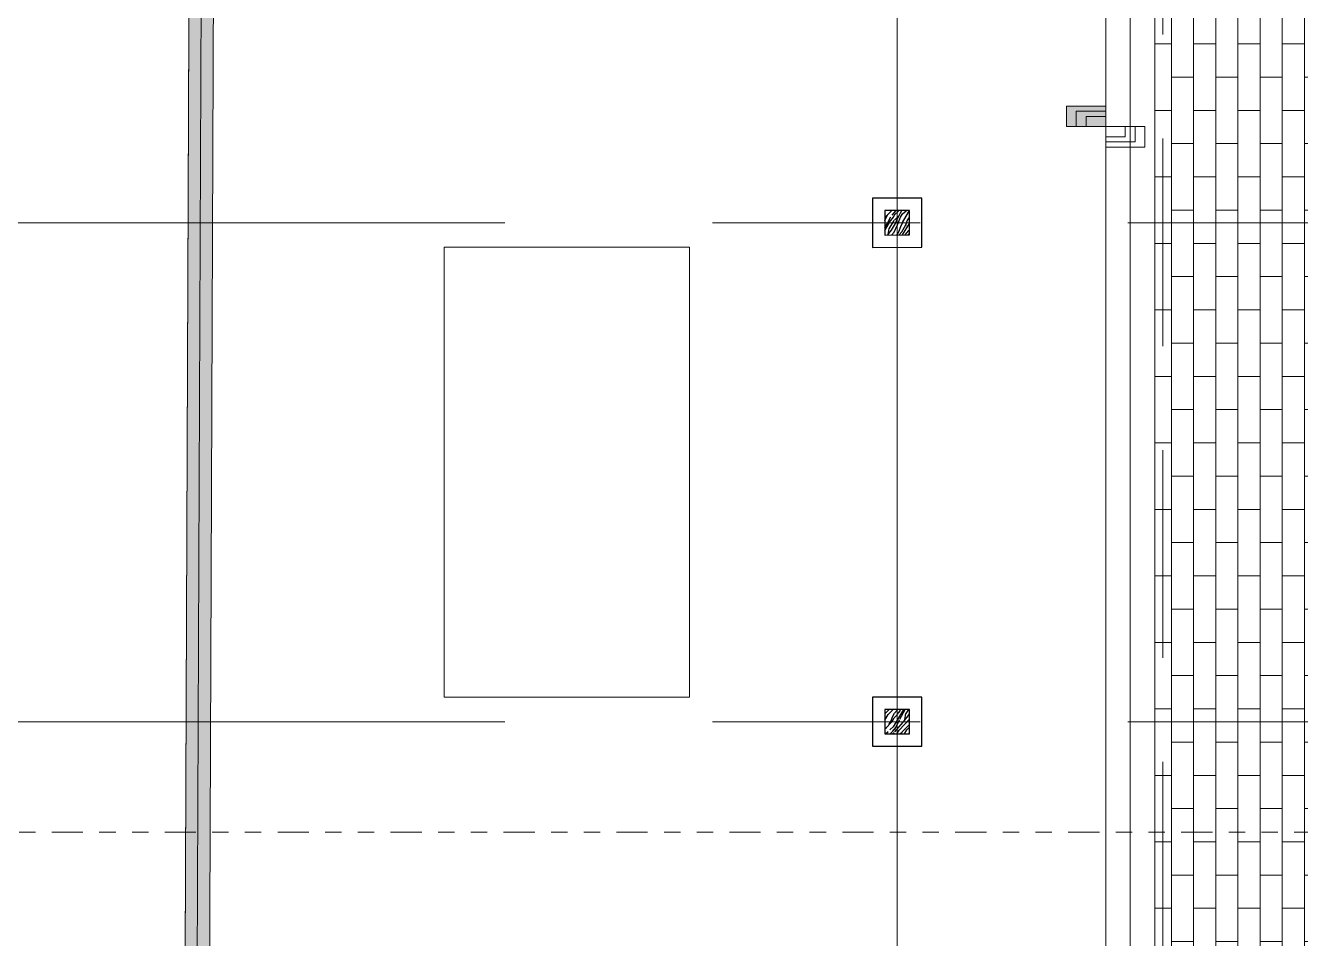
# Model space of a CAD drawing. Header units: metres. Extents: x -54 to 264, y -14 to 31.
# Drawn here: x -0.94 to 6.85, y 8.35 to 13.93 of the extents above; entities that cross this region are included whole.
import ezdxf
from ezdxf.enums import TextEntityAlignment as Align

# ---------------------------------------------------------------- set-up
doc = ezdxf.new("R2010")
doc.units = ezdxf.units.M
doc.header["$LTSCALE"] = 0.001
for name, pattern in [('CENTERX2', [101.60000000000001, 63.5, -12.7, 12.7, -12.7]), ('DIVIDEX2', [63.5, 25.4, -12.7, 0, -12.7, 0, -12.7]), ('HIDDENX2', [19.049999999999997, 12.7, -6.35])]:
    doc.linetypes.add(name, pattern=pattern)
doc.layers.get('0').update_dxf_attribs({"lineweight": 13, "true_color": 0x000000})
for name, color, linetype, lineweight, true_color in [('JACH-Anotaciones-Cambios deNivelPiso', 7, 'Continuous', 13, 0x000000), ('JACH-Anotaciones-Cambios deNivelPiso @ 0.05', 7, 'Continuous', 13, 0x000000), ('JACH-Anotaciones-Cambios deNivelPiso @ 0.075', 7, 'Continuous', 13, 0x000000), ('JACH-Anotaciones-Cambios deNivelPiso @ 0.1', 7, 'Continuous', 13, 0x000000), ('Jach-Anotaciones-Hatch-Lum50%', 9, 'Continuous', 13, 0x808080), ('Jach-Anotaciones-Hatch-Lum80%', 250, 'Continuous', 13, 0x333333), ('JACH-Anotaciones-Lineas-CORTE', 7, 'DIVIDEX2', 18, 0x000000), ('JACH-Anotaciones-Lineas-CORTE @ 0.075', 7, 'DIVIDEX2', 18, 0x000000), ('JACH-Anotaciones-Lineas-EJES', 7, 'CENTERX2', 9, 0x666666), ('JACH-Arq-Lineas-Piso', 7, 'Continuous', 13, 0x1a1a1a), ('JACH-Arq-Lineas-Proyeccion', 250, 'HIDDENX2', 13, 0x333333), ('JACH-Arq-Mobiliario01-', 250, 'Continuous', 9, 0x333333)]:
    doc.layers.add(name, color=color, linetype=linetype, lineweight=lineweight, true_color=true_color)
doc.layers.add('JACH-Arq-Muros01-Carga', color=3, linetype='Continuous', lineweight=25)
doc.styles.add('01c-Arial-JACH(3mm)', font='arial.ttf', dxfattribs={"height": 3})

# ---------------------------------------------------------------- blocks, each defined once
blk = doc.blocks.new('*U57')
at = {"linetype": 'DIVIDEX2', "lineweight": 0, "ltscale": 100}
blk.add_lwpolyline([(-772.4951278481096, 0), (50.68786154787726, 0)], dxfattribs=at)
at = {"lineweight": 0, "ltscale": 100, "style": '01c-Arial-JACH(3mm)'}
for tag, p in [('JACH-SECCIONMURO', (-777.9951278481096, 2.109094801030324)), ('NO.DEPLANO', (-777.9951278481096, -1.994016051520815))]:
    blk.add_attdef(tag, text='', height=3, dxfattribs=at).set_placement(p, align=Align.MIDDLE_CENTER)
blk = doc.blocks.new('*U292')
at = {"layer": 'JACH-Anotaciones-Lineas-CORTE @ 0.075', "xscale": 0.075, "yscale": 0.075, "zscale": 0.075}
blk.add_blockref('*U57', (50.94011697925968, 9.000000000000002), dxfattribs=at)
blk = doc.blocks.new('*U127')
at = {"lineweight": 0, "ltscale": 100}
h = blk.add_hatch(color=256, dxfattribs=at)
h.dxf.hatch_style = 1
h.paths.add_polyline_path([(-4.285460875053104e-14, 5.551115123125783e-17), (-8.548717289613705e-14, -1.25), (2.399999999999915, -1.25), (2.399999999999957, -2.775557561562891e-16)])
for points in [[(-2.400000000000085, 1.25), (-2.4, 2.755455298081545e-16), (0, 0), (-8.512735552630794e-14, 1.25)], [(-4.263256414560601e-14, 7.831474983054093e-30), (-8.54029010561161e-14, -1.25), (2.399999999999915, -1.25), (2.399999999999957, -2.755455298081466e-16)]]:
    blk.add_lwpolyline(points, close=True, dxfattribs=at)
blk = doc.blocks.new('*U313')
at = {"layer": 'JACH-Anotaciones-Cambios deNivelPiso @ 0.05', "xscale": 0.05, "yscale": 0.05, "zscale": 0.05, "rotation": 180}
blk.add_blockref('*U127', (5.66089214100585, 13.31235257478948), dxfattribs=at)
at = {"layer": 'JACH-Anotaciones-Cambios deNivelPiso @ 0.075', "xscale": 0.075, "yscale": 0.075, "zscale": 0.075, "rotation": 180}
blk.add_blockref('*U127', (5.66089214100585, 13.31235257478948), dxfattribs=at)
at = {"layer": 'JACH-Anotaciones-Cambios deNivelPiso @ 0.1', "xscale": 0.1, "yscale": 0.1, "zscale": 0.1, "rotation": 180}
blk.add_blockref('*U127', (5.66089214100585, 13.31235257478948), dxfattribs=at)

msp = doc.modelspace()

# ---------------------------------------------------------------- hatches: boundary and pattern name
at = {"layer": 'Jach-Anotaciones-Hatch-Lum50%', "ltscale": 100}
h = msp.add_hatch(dxfattribs=at)
h.set_pattern_fill('AR-BRSTD', color=256, scale=0.002, angle=90, double=1)
h.set_pattern_definition([(90, (-0.1697995446935074, -5.329070518200751e-15), (-0.1354836, 8.295977853848017e-18), []), (180, (-0.1697995446935074, -5.329070518200751e-15), (-0.1354836, -0.2032), [0.1354836, -0.1354836])])
h.paths.add_polyline_path([(5.960892141005806, 21.12786049720989), (10.55975187167321, 21.12786049720988), (10.56203276012729, 18.13977277811491), (12.46089214065461, 18.14), (12.46089214065461, 20.64), (15.46089214065461, 20.64), (15.46089214065461, 18.14), (17.2608921406546, 18.14), (17.2608921406546, 20.63999999999999), (20.3608921406546, 20.64), (20.3608921406546, 18.14), (21.96089214029871, 18.14), (21.96089214029872, 6.775), (5.960892141005873, 6.775000000000001)])
at = {"layer": 'Jach-Anotaciones-Hatch-Lum80%', "ltscale": 100}
h = msp.add_hatch(color=256, dxfattribs=at)
h.paths.add_polyline_path([(0.1664565659052132, 4.200088781555793), (0.150786200311477, 0.2000000000000002), (4.310491230751472, 0.1999999999999929), (4.31049123075147, 1.54999999999999), (3.360491230751442, 1.549999999999992), (3.360491230751442, 1.699999999999993), (4.460491230751463, 1.699999999999994), (4.460491230751456, 0.1999999999999971), (5.660892141005847, 0.1999999999999922), (5.66089214100589, 1.699999999999971), (5.96089214100587, 1.700000000000017), (5.96089214100587, 0.04999999999999716), (0.0001962611905703682, 0.04999999999999716), (0.08480090106591476, 21.60409320345435), (6.011344949853164, 21.58369791351959), (6.010892141005804, 21.43348317060427), (0.2342111686967905, 21.45355709476038), (0.1670758791287883, 4.349999999999999), (4.460491230751439, 4.350000000000002), (4.460491230751472, 2.700000000000008), (4.310491230751438, 2.699999999999992), (4.310491230751437, 4.200000000000001), (0.1665541557142709, 4.199999999999999)])
h.paths.add_polyline_path([(5.960892141005893, 2.699999999999954), (5.660892141005865, 2.7), (5.660892141005872, 4.349999999999998), (5.960892141005804, 4.350000000000001)], flags=17)
at = {"layer": 'JACH-Arq-Muros01-Carga', "ltscale": 100}
h = msp.add_hatch(dxfattribs=at)
h.set_pattern_fill('WOOD_01', color=256, scale=0.25, angle=60.22489760301454, pattern_type=2)
h.set_pattern_definition([(60.22489760301454, (-0.5702182806841586, 6.331422173300562), (-0.2169953322639889, 0.1241492077124984), [0.05, -0.2]), (69.19749760301454, (-0.4517993091844796, 6.266551554458453), (0.5279004328946804, 1.426120912890491), [0.0480885, -4.76075725]), (65.93539760301455, (-0.4660605211974439, 6.271830553598563), (0.9003507035925551, 2.077105436527465), [0.0502495, -2.462219]), (44.80279760301452, (-0.5311591208766406, 6.309075315912313), (2.016624474551464, 2.014502499364383), [0.075208, -7.445594249999999]), (53.88479760301455, (-0.6002845963695069, 6.354384461102717), (0.1241488036280104, 0.2169956544789174), [0.045277, -2.218569]), (45.29349760301453, (-0.4728727807476583, 6.290129272674513), (0.7135918082355421, 0.7438323219552772), [0.0388105, -3.842233]), (48.91499760301453, (-0.6421822961601463, 6.286187446855365), (0.124149163470979, 0.2169954415374172), [0.1019805, -1.17277425]), (65.93539760301455, (-0.4322697292807206, 6.255378125764328), (0.9003507035925551, 2.077105436527465), [0.02512475, -2.48734375]), (60.22489760301454, (-0.524649260908721, 6.305350839680938), (-0.2169953322639889, 0.1241492077124984), [0.025, -0.225]), (60.22489760301454, (-0.5755185423228992, 6.27684967815364), (-0.2169953322639889, 0.1241492077124984), [0.075, -0.175]), (71.53479760301454, (-0.583238000619998, 6.338871125763313), (0.279602026602598, 0.9921301689047509), [0.02549499999999998, -1.249259749999999]), (62.95119760301453, (-0.5153646484535719, 6.271236385683289), (2.265989722741311, 4.464055422604128), [0.0525595, -5.2033895]), (52.63029760301455, (-0.5026473281000272, 6.278361676065114), (1.210187605693215, 1.61181420376513), [0.03783174999999997, -3.745354249999998]), (60.22489760301454, (-0.4263965622253365, 6.220335210521164), (-0.2169953322639889, 0.1241492077124984), [0.05, -0.2]), (59.05579760301455, (-0.4279617163833868, 6.192428216909141), (0.1241490638054007, 0.2169954673748799), [0.1225255, -12.130025]), (60.22489760301454, (-0.5907082155813785, 6.285540122693515), (-0.2169953322639889, 0.1241492077124984), [0.025, -0.225]), (60.22489760301454, (-0.5956529213912477, 6.317171592536914), (-0.2169953322639889, 0.1241492077124984), [0.025, -0.225]), (60.22489760301454, (-0.6710496447656311, 6.230697121712243), (-0.2169953322639889, 0.1241492077124984), [0.0375, -0.2125]), (50.76259760301453, (-0.6483791252964559, 6.295493321809145), (0.1241491331910197, 0.2169953971406558), [0.0760345, -1.444656]), (60.22489760301454, (-0.6881068717644554, 6.226054815484669), (-0.2169953322639889, 0.1241492077124984), [0.05, -0.2]), (60.22489760301454, (-0.5064674855752402, 6.090451041994381), (-0.2169953322639889, 0.1241492077124984), [0.0275, -0.2225]), (60.22489760301454, (-0.4540011562550655, 6.207326121834641), (-0.2169953322639889, 0.1241492077124984), [0.025, -0.225]), (60.22489760301454, (-0.5238271121563594, 6.100382978611381), (-0.2169953322639889, 0.1241492077124984), [0.0525, -0.1975]), (65.66519760301453, (-0.4735307361588245, 6.218499550528765), (1.024497839700142, 2.294101817887965), [0.05273749999999998, -5.221017999999997]), (60.22489760301454, (-0.4896488706628186, 6.230601440468406), (-0.2169953322639889, 0.1241492077124984), [0.0475, -0.2025]), (60.22489760301454, (-0.5585463653185976, 6.120246851845381), (-0.2169953322639889, 0.1241492077124984), [0.0275, -0.2225]), (59.05579760301455, (-0.578367713555336, 6.16615016495106), (0.1241490638054007, 0.2169954673748799), [0.1225255, -12.130025]), (60.22489760301454, (-0.5867238647649702, 6.196853173548943), (-0.2169953322639889, 0.1241492077124984), [0.025, -0.225]), (60.22489760301454, (-0.6056486455041397, 6.178878116553919), (-0.2169953322639889, 0.1241492077124984), [0.025, -0.225]), (60.22489760301454, (-0.5559889624191403, 6.265676249459515), (-0.2169953322639889, 0.1241492077124984), [0.05, -0.2]), (60.22489760301454, (-0.5851587106069197, 6.224760167160968), (-0.2169953322639889, 0.1241492077124984), [0.025, -0.225]), (60.22489760301454, (-0.636027992021098, 6.196259005633669), (-0.2169953322639889, 0.1241492077124984), [0.05, -0.2]), (79.87869760301454, (-0.5113696663878482, 6.202705078105697), (0.4976611643471204, 2.883544866916465), [0.03716524999999994, -3.679351499999997]), (71.53479760301454, (-0.5932337247328898, 6.200577649780318), (0.279602026602598, 0.9921301689047509), [0.02549499999999998, -1.249259749999999]), (71.53479760301454, (-0.532724275034691, 6.281168322300289), (0.279602026602598, 0.9921301689047509), [0.02549499999999998, -1.249259749999999]), (65.93539760301455, (-0.6524272636087562, 6.263246421551842), (0.9003507035925551, 2.077105436527465), [0.02512475, -2.48734375]), (49.92009760301453, (-0.7061031912581099, 6.20466831308988), (0.9618894248788954, 1.177823439282268), [0.02795074999999999, -2.767133749999999]), (48.91499760301453, (-0.4928110727268654, 6.11432052854342), (0.124149163470979, 0.2169954415374172), [0.025495, -1.24925975]), (150.2248976030145, (-0.4760562453103358, 6.13353707761557), (-0.1241492077124984, -0.2169953322639889), [0, -0.25]), (46.83249760301455, (-0.6236449649977942, 6.157491614159131), (2.978511276897605, 3.192327648911113), [0.05396749999999997, -5.342788499999997]), (71.53479760301454, (-0.5782932948101287, 6.307239655919914), (0.279602026602598, 0.9921301689047509), [0.02549499999999998, -1.249259749999999]), (70.52969760301454, (-0.4415862354838156, 6.22902565506104), (0.4037515383422769, 1.209125331944153), [0.02795075, -2.76713375]), (48.91499760301453, (-0.5743089439937203, 6.218552706775342), (0.124149163470979, 0.2169954415374172), [0.025495, -1.24925975]), (48.91499760301453, (-0.5727437898356699, 6.246459700387366), (0.124149163470979, 0.2169954415374172), [0.025495, -1.24925975]), (41.78999760301453, (-0.6019454317713954, 6.145076693387881), (0.1241489282684543, 0.2169954320126502), [0.03162274999999998, -0.7589464999999996]), (46.18869760301454, (-0.6620674318927767, 6.211156910559169), (0.124148888880613, 0.2169954011170725), [0.10307775, -0.9276985000000001]), (43.52569760301454, (-0.6524272636087562, 6.263246421551842), (1.303033753143602, 1.270669679398155), [0.07830224999999993, -2.531773749999997]), (60.22489760301454, (-0.6632770302219557, 6.269453881937467), (-0.2169953322639889, 0.1241492077124984), [0.03, -0.22]), (46.18869760301454, (-0.4977557785367347, 6.145951998386819), (0.124148888880613, 0.2169954011170725), [0.10307775, -0.9276985000000001]), (46.18869760301454, (-0.5253603725664637, 6.132942909700295), (0.124148888880613, 0.2169954011170725), [0.10307775, -0.9276985000000001]), (46.18869760301454, (-0.5448899524702228, 6.14411633839442), (0.124148888880613, 0.2169954011170725), [0.10307775, -0.9276985000000001]), (49.92009760301453, (-0.6540243115147527, 6.17487250323888), (0.9618894248788954, 1.177823439282268), [0.02795074999999999, -2.767133749999999]), (46.18869760301454, (-0.6111981504785984, 6.239658072086467), (0.124148888880613, 0.2169954011170725), [0.05153875, -0.9792375]), (49.92009760301453, (-0.5845858051902763, 6.135144756770881), (0.9618894248788954, 1.177823439282268), [0.02795074999999999, -2.767133749999999]), (57.83899760301455, (-0.5048385439212979, 6.239291885008281), (0.1241489348735293, 0.2169954727877823), [0.06005199999999999, -5.945153749999998]), (49.92009760301453, (-0.5575541165771907, 6.237769255847491), (0.9618894248788954, 1.177823439282268), [0.02795074999999999, -2.767133749999999]), (72.75369760301453, (-0.5395577970835361, 6.25915575824228), (0.2796017090747189, 0.9921305541543518), [0.02304875, -2.28183725]), (49.78749760301454, (-0.5737360385770768, 6.128937296385256), (1.799628729557328, 2.138651990166338), [0.0965985, -9.56323875]), (52.09479760301452, (-0.5113696663878482, 6.202705078105697), (0.1241491932459443, 0.2169951852726373), [0.03535524999999999, -1.7324115]), (64.98849760301454, (-0.5665894856966216, 6.15653125916567), (1.148647801731254, 2.511096790194181), [0.06020799999999995, -2.950190499999996]), (60.22489760301454, (-0.5411335824909018, 6.211093123063277), (-0.2169953322639889, 0.1241492077124984), [0.0775, -0.1725]), (44.96979760301453, (-0.6822337047090712, 6.191011900241505), (0.7135917631376759, 0.7438322672708633), [0.0285045, -2.821934]), (50.76259760301453, (-0.4760562453103358, 6.13353707761557), (0.1241491331910197, 0.2169953971406558), [0.0760345, -1.444656]), (40.24179760301455, (-0.5476965987053981, 6.114039391459756), (0.5894427939514909, 0.526836847003152), [0.02926175, -2.896913]), (60.22489760301454, (-0.5751629864940278, 6.363053643143961), (-0.2169953322639889, 0.1241492077124984), [0.0125, -0.2375]), (60.22489760301454, (-0.4796850402978727, 6.308427991750462), (-0.2169953322639889, 0.1241492077124984), [0.025, -0.225]), (71.53479760301454, (-0.4015667206828367, 6.263734276973962), (0.279602026602598, 0.9921301689047509), [0.02549499999999998, -1.249259749999999]), (60.22489760301454, (-0.4220247618321107, 6.278319151067852), (-0.2169953322639889, 0.1241492077124984), [0.045, -0.205]), (43.52569760301454, (-0.5382737800091497, 6.341948277832836), (1.303033753143602, 1.270669679398155), [0.02610074999999998, -2.583975249999998]), (48.24559760301454, (-0.4914632681565871, 6.318046897535852), (3.2270544248502, 3.626178118227629), [0.04600174999999997, -8.38766099999999]), (150.2248976030145, (-0.4015667206828367, 6.263734276973962), (-0.1241492077124984, -0.2169953322639889), [0, -0.25]), (60.22489760301454, (-0.3934917065568667, 6.287916794354611), (-0.2169953322639889, 0.1241492077124984), [0.0225, -0.2275]), (60.22489760301454, (-0.4347208196870246, 6.311505143819987), (-0.2169953322639889, 0.1241492077124984), [0.0225, -0.2275]), (60.22489760301454, (-0.445570586300224, 6.317712604205611), (-0.2169953322639889, 0.1241492077124984), [0.0225, -0.2275]), (36.26249760301454, (-0.5193489992699802, 6.359923334827861), (1.520027557669726, 1.146521365841577), [0.02462225, -2.4375905]), (48.74119760301453, (-0.5453884391416589, 6.37482123975336), (0.8377751052198188, 0.9608081485543738), [0.02295949999999998, -16.30388124999998]), (41.78999760301453, (-0.4672701195266229, 6.330127524976861), (0.1241489282684543, 0.2169954320126502), [0.02371699999999999, -0.7668519999999998]), (47.69609760301454, (-0.5735978323359774, 6.390960636755985), (0.8377413244676111, 0.9608275724163863), [0.02304875, -2.28183725])])
h.paths.add_polyline_path([(4.310892141005868, 12.6494106386537), (4.460892141005869, 12.64999942222541), (4.460892141005869, 12.8000005777746), (4.310892141005868, 12.79941179420289)])
h = msp.add_hatch(dxfattribs=at)
h.set_pattern_fill('WOOD_01', color=256, scale=0.25, angle=59.99999999999999, pattern_type=2)
h.set_pattern_definition([(59.99999999999999, (-0.569724043483121, 0.2512195091717414), (-0.2165063509461096, 0.125), [0.05, -0.2]), (68.9726, (-0.4515606139722217, 0.1858845726812025), (0.5334941668015228, 1.424037815236221), [0.0480885, -4.76075725]), (65.71050000000001, (-0.4658009950289883, 0.1912195091717414), (0.9084968085590881, 2.073555384538718), [0.0502495, -2.462219]), (44.57789999999999, (-0.5307529003128212, 0.2287195091717414), (2.024516251542575, 2.006571339012226), [0.07520800000000001, -7.44559425]), (53.6599, (-0.5996999961250374, 0.2742996361906636), (0.1249995971833809, 0.2165066747446659), [0.045277, -2.218569]), (45.06859999999999, (-0.4725413760857549, 0.2095448267190469), (0.7165059968578434, 0.7410256057876798), [0.0388105, -3.842233]), (48.6901, (-0.6418650596344985, 0.2062676038879085), (0.1249999561877408, 0.2165064603923527), [0.1019805, -1.17277425]), (65.71050000000001, (-0.4320750423870718, 0.1746345726812025), (0.9084968085590881, 2.073555384538718), [0.02512475, -2.48734375]), (59.99999999999999, (-0.5242577097844379, 0.2249695091717414), (-0.2165063509461096, 0.125), [0.025, -0.225]), (59.99999999999999, (-0.5752384718979711, 0.1966682389825195), (-0.2165063509461096, 0.125), [0.075, -0.175]), (71.3099, (-0.5827144245398875, 0.2587195091717414), (0.2834941756224798, 0.9910250338510023), [0.025495, -1.24925975]), (62.72629999999999, (-0.515107074689827, 0.1908188740771304), (2.283494548112926, 4.455126585001722), [0.0525595, -5.2033895]), (52.40539999999999, (-0.5023618841614437, 0.1978941916244359), (1.21650496564315, 1.607051566378023), [0.03783175, -3.74535425]), (59.99999999999999, (-0.426339470801922, 0.1395688740771305), (-0.2165063509461096, 0.125), [0.05, -0.2]), (58.83090000000001, (-0.4280141532546165, 0.1116682389825195), (0.1249998566243473, 0.216506486620823), [0.1225255, -12.130025]), (59.99999999999999, (-0.5903939164641987, 0.2054182389825195), (-0.2165063509461096, 0.125), [0.025, -0.225]), (59.99999999999999, (-0.5952144245398875, 0.2370688740771305), (-0.2165063509461096, 0.125), [0.025, -0.225]), (59.99999999999999, (-0.6709499961250374, 0.1508910161513811), (-0.2165063509461096, 0.125), [0.0375, -0.2125]), (50.5377, (-0.6480253136723428, 0.2155977309068307), (0.1249999257337489, 0.216506416114788), [0.0760345, -1.444656]), (59.99999999999999, (-0.6880253136723429, 0.1463156986040756), (-0.2165063509461096, 0.125), [0.05, -0.2]), (59.99999999999999, (-0.5069195978208442, 0.01000000000000355), (-0.2165063509461096, 0.125), [0.0275, -0.2225]), (59.99999999999999, (-0.4539949153681497, 0.1266682389825195), (-0.2165063509461096, 0.125), [0.025, -0.225]), (59.99999999999999, (-0.5242401058965329, 0.02000000000000356), (-0.2165063509461096, 0.125), [0.0525, -0.1975]), (65.4403, (-0.4734804869532995, 0.1379182389825195), (1.033494741088043, 2.290062792704708), [0.05273749999999997, -5.221017999999996]), (59.99999999999999, (-0.4895509950289883, 0.1500833024919806), (-0.2165063509461096, 0.125), [0.0475, -0.2025]), (59.99999999999999, (-0.5588811220479105, 0.04000000000000356), (-0.2165063509461096, 0.125), [0.0275, -0.2225]), (58.83090000000001, (-0.578522138199288, 0.08598076211353672), (0.1249998566243473, 0.216506486620823), [0.1225255, -12.130025]), (59.99999999999999, (-0.5867577097844379, 0.1167163336986866), (-0.2165063509461096, 0.125), [0.025, -0.225]), (59.99999999999999, (-0.6057529003128213, 0.09881569860407563), (-0.2165063509461096, 0.125), [0.025, -0.225]), (59.99999999999999, (-0.5557529003128212, 0.1854182389825195), (-0.2165063509461096, 0.125), [0.05, -0.2]), (59.99999999999999, (-0.5850830273317433, 0.1446169687932976), (-0.2165063509461096, 0.125), [0.025, -0.225]), (59.99999999999999, (-0.6360637894452765, 0.1163156986040756), (-0.2165063509461096, 0.125), [0.05, -0.2]), (79.6538, (-0.5113811220479105, 0.1222724133595252), (0.508975802342788, 2.881569236830714), [0.03716524999999997, -3.679351499999998]), (71.3099, (-0.5932529003128212, 0.1204663336986866), (0.2834941756224798, 0.9910250338510023), [0.025495, -1.24925975]), (71.3099, (-0.5324275827655157, 0.2008188740771304), (0.2834941756224798, 0.9910250338510023), [0.025495, -1.24925975]), (65.71050000000001, (-0.6521999961250374, 0.1833669687932976), (0.9084968085590881, 2.073555384538718), [0.02512475, -2.48734375]), (49.6952, (-0.706105440691265, 0.1250000000000036), (0.9665051998596772, 1.174038763610797), [0.02795074999999999, -2.767133749999998]), (48.6901, (-0.4931695978208442, 0.03381569860407561), (0.1249999561877408, 0.2165064603923527), [0.025495, -1.24925975]), (150, (-0.476339470801922, 0.05296633369868658), (-0.125, -0.2165063509461096), [0, -0.25]), (46.60760000000001, (-0.6238330273317434, 0.07750000000000357), (2.99101883560282, 3.180611823168258), [0.05396749999999999, -5.3427885]), (71.3099, (-0.5778939164641987, 0.2270688740771305), (0.2834941756224798, 0.9910250338510023), [0.025495, -1.24925975]), (70.3048, (-0.4414949153681497, 0.1483188740771305), (0.408494478983079, 1.207531214380463), [0.02795075, -2.76713375]), (48.6901, (-0.5742577097844379, 0.1383669687932975), (0.1249999561877408, 0.2165064603923527), [0.025495, -1.24925975]), (48.6901, (-0.5725830273317434, 0.1662676038879085), (0.1249999561877408, 0.2165064603923527), [0.025495, -1.24925975]), (41.5651, (-0.6021823922371324, 0.06500000000000357), (0.1249997209496414, 0.2165064517908745), [0.03162274999999998, -0.7589464999999995]), (45.9638, (-0.6620445515588097, 0.1313156986040756), (0.1249996814408325, 0.2165064210501398), [0.10307775, -0.9276985000000001]), (43.3008, (-0.6521999961250374, 0.1833669687932976), (1.30801133954925, 1.265545230951422), [0.07830225, -2.53177375]), (59.99999999999999, (-0.6630253136723429, 0.1896169687932976), (-0.2165063509461096, 0.125), [0.03, -0.22]), (45.9638, (-0.497990105896533, 0.06546633369868658), (0.1249996814408325, 0.2165064210501398), [0.10307775, -0.9276985000000001]), (45.9638, (-0.5256455504627606, 0.05256569860407562), (0.1249996814408325, 0.2165064210501398), [0.10307775, -0.9276985000000001]), (45.9638, (-0.5451311220479105, 0.06381569860407563), (0.1249996814408325, 0.2165064210501398), [0.10307775, -0.9276985000000001]), (49.6952, (-0.6541439164641988, 0.09500000000000358), (0.9665051998596772, 1.174038763610797), [0.02795074999999999, -2.767133749999998]), (45.9638, (-0.6110637894452766, 0.1596169687932976), (0.1249996814408325, 0.2165064210501398), [0.05153875, -0.9792375]), (49.6952, (-0.5848618841614437, 0.05500000000000357), (0.9665051998596772, 1.174038763610797), [0.02795074999999999, -2.767133749999998]), (57.61409999999999, (-0.504706439595216, 0.1588333024919806), (0.1249997277147158, 0.2165064925397663), [0.06005199999999997, -5.945153749999997]), (49.6952, (-0.5574275827655157, 0.1575176038879085), (0.9665051998596772, 1.174038763610797), [0.02795074999999999, -2.767133749999998]), (72.52879999999999, (-0.5393474557465936, 0.1788333024919806), (0.283493859609226, 0.9910254203439938), [0.02304875, -2.28183725]), (49.5626, (-0.5740365666141383, 0.04875000000000357), (1.808009488980678, 2.131571623719547), [0.0965985, -9.56323875]), (51.86989999999999, (-0.5113811220479105, 0.1222724133595252), (0.1249999849565878, 0.2165062040126745), [0.03535525, -1.7324115]), (64.76359999999998, (-0.5667817571425215, 0.07631569860407562), (1.158495493987941, 2.506568780734971), [0.06020799999999998, -2.950190499999998]), (59.99999999999999, (-0.5411118841614437, 0.1307772228311419), (-0.2165063509461096, 0.125), [0.0775, -0.1725]), (44.7449, (-0.682289742087193, 0.1112500000000036), (0.7165059515456778, 0.741025551280705), [0.0285045, -2.821934]), (50.5377, (-0.476339470801922, 0.05296633369868658), (0.1249999257337489, 0.216506416114788), [0.0760345, -1.444656]), (40.0169, (-0.548055804500605, 0.03375000000000356), (0.5915061897247219, 0.5245191113952891), [0.02926175, -2.896913]), (59.99999999999999, (-0.5745445515588097, 0.2828701442663524), (-0.2165063509461096, 0.125), [0.0125, -0.2375]), (59.99999999999999, (-0.4792817571425214, 0.2278701442663524), (-0.2165063509461096, 0.125), [0.025, -0.225]), (71.3099, (-0.4013394708019219, 0.1828701442663524), (0.2834941756224798, 0.9910250338510023), [0.025495, -1.24925975]), (59.99999999999999, (-0.4217401058965329, 0.1975352077758135), (-0.2165063509461096, 0.125), [0.045, -0.205]), (43.3008, (-0.537738471897971, 0.2616201442663524), (1.30801133954925, 1.265545230951422), [0.02610075, -2.58397525]), (48.02069999999999, (-0.491022138199288, 0.2375352077758134), (3.241263015951753, 3.61348337030648), [0.04600175, -8.387661]), (150, (-0.4013394708019219, 0.1828701442663524), (-0.125, -0.2165063509461096), [0, -0.25]), (59.99999999999999, (-0.3931695978208442, 0.2070207793609634), (-0.2165063509461096, 0.125), [0.0225, -0.2275]), (59.99999999999999, (-0.434305804500605, 0.2307707793609634), (-0.2165063509461096, 0.125), [0.0225, -0.2275]), (59.99999999999999, (-0.4451311220479105, 0.2370207793609634), (-0.2165063509461096, 0.125), [0.0225, -0.2275]), (36.0376, (-0.5187432813695878, 0.2795207793609634), (1.524516166278998, 1.140546131097121), [0.02462225, -2.4375905]), (48.51629999999998, (-0.5447240434831209, 0.2945207793609634), (0.841540009303501, 0.9575123174121707), [0.0229595, -16.30388125]), (41.5651, (-0.4667817571425215, 0.2495207793609634), (0.1249997209496414, 0.2165064517908745), [0.02371699999999998, -0.7668519999999996]), (47.47120000000001, (-0.5728698691061151, 0.3107707793609634), (0.8415063050539452, 0.9575318737205409), [0.02304875, -2.28183725])])
h.paths.add_polyline_path([(4.310892141005868, 9.600000000000005), (4.460892141005869, 9.600588783571713), (4.460892141005869, 9.75058993912091), (4.310892141005868, 9.7500011555492)])

# ---------------------------------------------------------------- linework, layer by layer
at = {"layer": 'JACH-Anotaciones-Lineas-EJES', "ltscale": 100}
for points in [[(0.06567817122252251, -2.375), (0.1771683400900503, 26.02851893915287)], [(4.385591166462492, -2.375000032412275), (4.385591166462492, 25.95015244784726)], [(5.810891849153663, -2.375), (5.810891849153663, 25.95015248025953)], [(-4.363098275753856, 12.725), (22.71089214100589, 12.725)], [(-4.363098275753853, 9.675000577774597), (22.71089214100586, 9.675000000000002)]]:
    msp.add_lwpolyline(points, dxfattribs=at)
at = {"layer": 'JACH-Arq-Lineas-Piso', "ltscale": 100}
for points in [[(0.08499716076352115, 21.65409282310304), (44.72000724633267, 21.49850749130678), (44.67059478637458, 0), (0, 0)], [(5.96089214100596, 21.1278604972099), (10.66089224990505, 21.12786049720989), (10.66089203140417, 18.1400032744218), (12.46089214065461, 18.14000000000001), (12.46089214065461, 20.64), (15.46089214065461, 20.64), (15.46089214065461, 18.14000000000001), (17.2608921406546, 18.14000000000001), (17.2608921406546, 20.64), (20.3608921406546, 20.64), (20.36089214065461, 18.14), (21.96089214029871, 18.14000000000001), (21.96089214029872, 6.775000000000004), (5.960892141005934, 6.775000000000005)]]:
    msp.add_lwpolyline(points, close=True, dxfattribs=at)
at = {"layer": 'JACH-Arq-Lineas-Piso', "lineweight": 0}
msp.add_lwpolyline([(0.1664565659052132, 4.200088781555793), (0.150786200311477, 0.2000000000000002), (4.310491230751472, 0.1999999999999929), (4.31049123075147, 1.54999999999999), (3.360491230751442, 1.549999999999992), (3.360491230751442, 1.699999999999993), (4.460491230751463, 1.699999999999994), (4.460491230751456, 0.1999999999999971), (5.660892141005847, 0.1999999999999922), (5.66089214100589, 1.699999999999971), (5.96089214100587, 1.700000000000017), (5.96089214100587, 0.04999999999999716), (0.0001962611905703682, 0.04999999999999716), (0.08480090106591476, 21.60409320345435), (6.011344949853164, 21.58369791351959), (6.010892141005804, 21.43348317060427), (0.2342111686967905, 21.45355709476038), (0.1670758791287883, 4.349999999999999), (4.460491230751439, 4.350000000000002), (4.460491230751472, 2.700000000000008), (4.310491230751438, 2.699999999999992), (4.310491230751437, 4.200000000000001), (0.1665541557142709, 4.199999999999999)], close=True, dxfattribs=at)
at = {"layer": 'JACH-Arq-Lineas-Piso', "lineweight": 0, "ltscale": 100}
msp.add_lwpolyline([(5.660892141005867, 21.43478502406159), (5.960892141005869, 21.43374165634697), (5.960892141005804, 4.349999999999958), (5.660892141005803, 4.349999999999999)], close=True, dxfattribs=at)
at = {"layer": 'JACH-Arq-Lineas-Proyeccion', "lineweight": 0, "ltscale": 100}
msp.add_lwpolyline([(5.960892141005804, 4.349999999999958), (6.010892141005804, 4.349999999999958), (6.010892141005804, 21.43348317060427)], dxfattribs=at)
at = {"layer": 'JACH-Arq-Mobiliario01-', "ltscale": 100}
msp.add_lwpolyline([(1.616652624704409, 9.825000000000001), (3.116652624704409, 9.825000000000001), (3.116652624704409, 12.575), (1.616652624704409, 12.575)], close=True, dxfattribs=at)
at = {"layer": 'JACH-Arq-Muros01-Carga', "ltscale": 100}
for points in [[(4.235892141005868, 12.57411566909325), (4.535892141005869, 12.57529323623666), (4.535892141005869, 12.87529554733506), (4.235892141005868, 12.87411798019164)], [(4.310892141005868, 12.6494106386537), (4.460892141005869, 12.64999942222541), (4.460892141005869, 12.8000005777746), (4.310892141005868, 12.79941179420289)], [(4.235892141005868, 9.524705030439552), (4.535892141005869, 9.52588259758297), (4.535892141005869, 9.825884908681363), (4.235892141005868, 9.824707341537945)], [(4.310892141005868, 9.600000000000005), (4.460892141005869, 9.600588783571713), (4.460892141005869, 9.75058993912091), (4.310892141005868, 9.7500011555492)]]:
    msp.add_lwpolyline(points, close=True, dxfattribs=at)

# ---------------------------------------------------------------- block references
at = {"layer": 'JACH-Anotaciones-Cambios deNivelPiso', "lineweight": 0}
msp.add_blockref('*U313', (0, 0), dxfattribs=at)
at = {"layer": 'JACH-Anotaciones-Lineas-CORTE', "lineweight": 0}
msp.add_blockref('*U292', (0, 0), dxfattribs=at)

doc.saveas('drawing.dxf')
